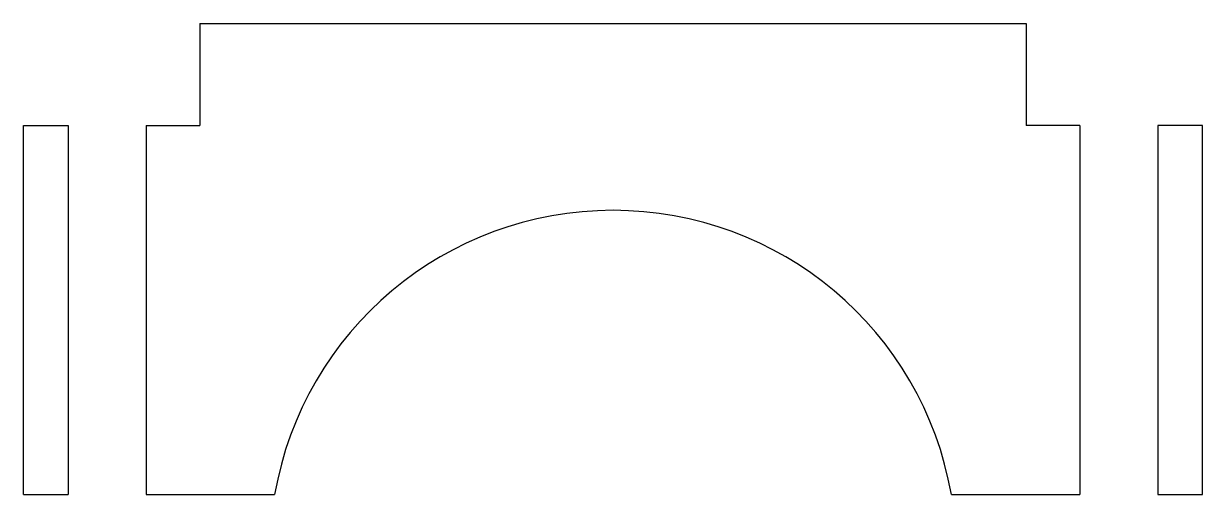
# Model space of a CAD drawing. Extents: x -31.8 to 31.8, y 0 to 25.4.
import ezdxf

# ---------------------------------------------------------------- set-up
doc = ezdxf.new("R2010")
doc.units = 0
doc.layers.get('0').update_dxf_attribs({"linetype": 'continuous'})

# ---------------------------------------------------------------- blocks, each defined once
blk = doc.blocks.new('SHAPE2DVIEW')
at = {"color": 0}
for p, q in [((-22.25, 25.4), (22.25, 25.4)), ((-22.25, 25.4), (-22.25, 19.9)), ((22.25, 25.4), (22.25, 19.9)), ((-31.75, 0), (-31.75, 19.9)), ((-31.75, 19.9), (-29.35, 19.9)), ((-29.35, 19.9), (-29.35, 0)), ((-25.15, 19.9), (-25.15, 0)), ((-25.15, 19.9), (-22.25, 19.9)), ((25.15, 19.9), (22.25, 19.9)), ((25.15, 19.9), (25.15, 0)), ((31.75, 19.9), (29.35, 19.9)), ((29.35, 19.9), (29.35, 0)), ((31.75, 0), (31.75, 19.9)), ((-31.75, 0), (-29.35, 0)), ((-25.15, 0), (-18.226, 0)), ((18.226, 0), (25.15, 0)), ((29.35, 0), (31.75, 0))]:
    blk.add_line(p, q, dxfattribs=at)
blk.add_arc((0, -3.175), 18.5, 9.88212, 170.11788, dxfattribs=at)

msp = doc.modelspace()

# ---------------------------------------------------------------- block references
at = {"color": 0}
msp.add_blockref('SHAPE2DVIEW', (0, 0), dxfattribs=at)

doc.saveas('drawing.dxf')
